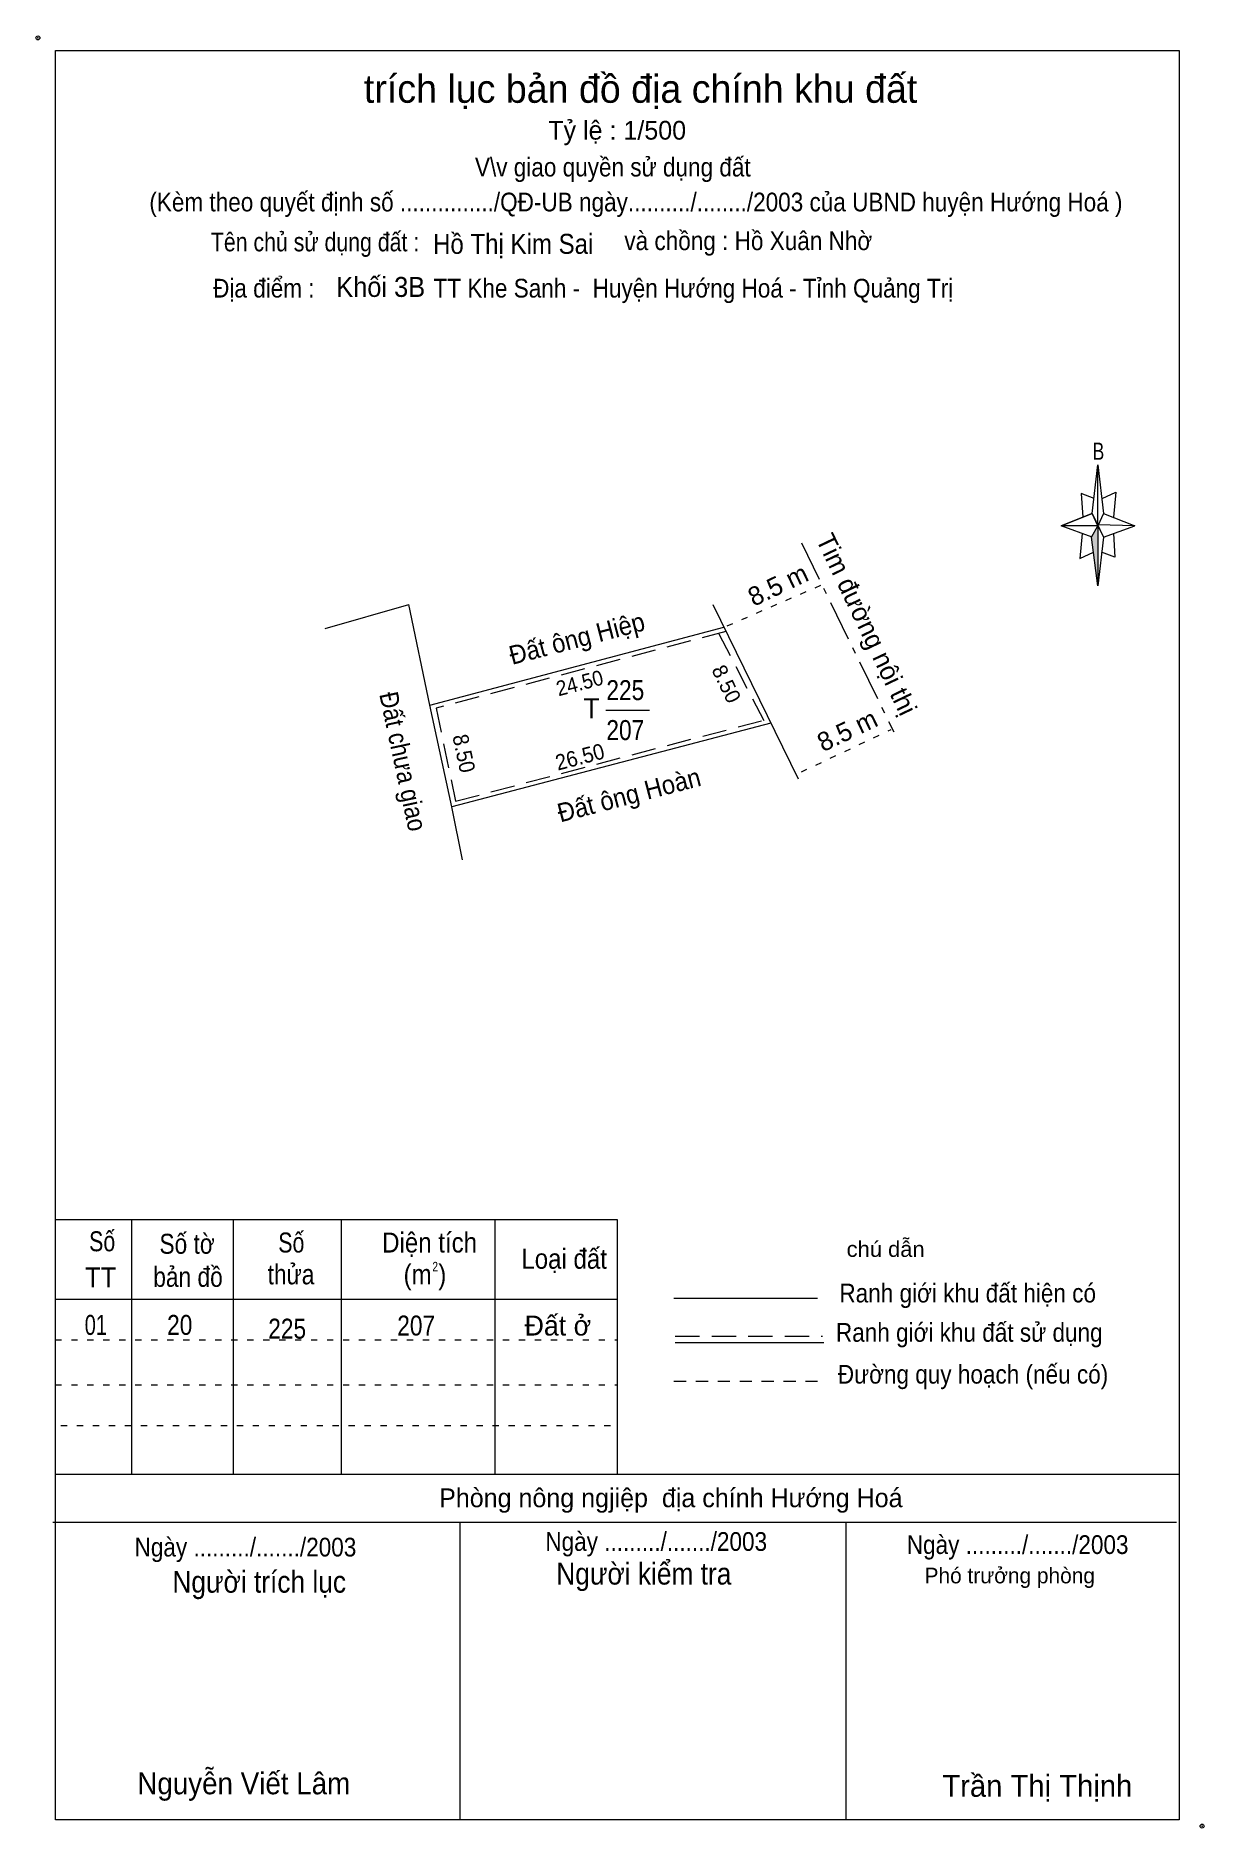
# Model space of a CAD drawing. Header units: centimetres. Extents: x 0.7 to 19.4, y 1 to 29.7.
import ezdxf
from ezdxf.enums import TextEntityAlignment as Align

# ---------------------------------------------------------------- set-up
doc = ezdxf.new("R2010")
doc.units = ezdxf.units.CM
doc.header["$LTSCALE"] = 0.13
doc.header["$PDMODE"] = 32
doc.header["$PDSIZE"] = 0.065
for name, pattern in [('DOT_DASHED', [7.7, 5, -1.2, 0.3, -1.2]), ('DOTTED', [1.5, 0.3, -1.2]), ('MEDIUM_DASHED', [4.5, 3, -1.5]), ('SHORT_DASHED', [2.7, 1.5, -1.2])]:
    doc.linetypes.add(name, pattern=pattern)
for name, color, linetype, lineweight in [('1', 7, 'DOTTED', 13), ('22', 7, 'Continuous', 13), ('33', 7, 'Continuous', 13), ('5', 7, 'Continuous', 13)]:
    doc.layers.add(name, color=color, linetype=linetype, lineweight=lineweight)
doc.layers.add('34', color=7, linetype='Continuous')
doc.layers.add('50', color=7, linetype='Continuous')

msp = doc.modelspace()

# ---------------------------------------------------------------- hatches: boundary and pattern name
at = {"layer": '5'}
msp.add_hatch(color=256, dxfattribs=at).paths.add_polyline_path([(17.7, 21.83), (17.7, 20.87), (17.6, 21.65)])

# ---------------------------------------------------------------- linework, layer by layer
at = {"layer": '1', "linetype": 'DOT_DASHED'}
msp.add_line((12.95, 21.56), (14.43, 18.53), dxfattribs=at)
at = {"layer": '1'}
for p, q in [((11.76, 20.23), (13.26, 20.88)), ((12.95, 17.89), (14.39, 18.57)), ((1, 8.79), (10, 8.79)), ((1, 8.07), (10, 8.07)), ((1.09, 7.42), (10, 7.42))]:
    msp.add_line(p, q, dxfattribs=at)
at = {"layer": '1', "linetype": 'Continuous'}
for p, q in [((11.53, 20.57), (12.9, 17.78)), ((7, 18.96), (11.71, 20.21))]:
    msp.add_line(p, q, dxfattribs=at)
at = {"layer": '1', "linetype": 'MEDIUM_DASHED'}
for p, q in [((11.74, 20.14), (7.1, 18.91)), ((11.63, 20.1), (12.36, 18.69))]:
    msp.add_line(p, q, dxfattribs=at)
at = {"layer": '1', "linetype": 'Continuous'}
msp.add_lwpolyline([(12.46, 18.67), (7.35, 17.33), (7, 18.96)], dxfattribs=at)
at = {"layer": '1', "linetype": 'MEDIUM_DASHED'}
msp.add_lwpolyline([(7.1, 18.91), (7.41, 17.42), (12.43, 18.74)], dxfattribs=at)
at = {"layer": '22'}
for p, q in [((5.32, 20.19), (6.66, 20.57)), ((7, 18.96), (6.66, 20.57)), ((7.52, 16.48), (7.35, 17.33))]:
    msp.add_line(p, q, dxfattribs=at)
at = {"layer": '33'}
msp.add_line((9.82, 18.88), (10.52, 18.88), dxfattribs=at)
at = {"layer": '5'}
for p, q in [((17.61, 22.03), (17.7, 22.81)), ((17.61, 21.65), (17.11, 21.83)), ((17.79, 22.03), (18.29, 21.83)), ((17.79, 21.65), (17.7, 20.87)), ((17.95, 21.71), (17.97, 21.33)), ((17.97, 21.33), (17.76, 21.41)), ((1, 10.72), (10, 10.72)), ((2.22, 10.72), (2.22, 6.64)), ((3.85, 10.72), (3.85, 6.64)), ((5.58, 10.72), (5.58, 6.64)), ((8.04, 10.72), (8.04, 6.64)), ((10, 10.72), (10, 6.64)), ((1, 9.44), (10, 9.44)), ((10.91, 9.46), (13.21, 9.46)), ((10.93, 8.75), (13.31, 8.75)), ((1, 6.64), (19, 6.64)), ((0.96, 5.87), (18.96, 5.87)), ((7.48, 5.87), (7.48, 1.1)), ((13.66, 5.87), (13.66, 1.1))]:
    msp.add_line(p, q, dxfattribs=at)
at = {"layer": '5', "linetype": 'MEDIUM_DASHED'}
msp.add_line((10.93, 8.85), (13.29, 8.85), dxfattribs=at)
at = {"layer": '5', "linetype": 'SHORT_DASHED'}
msp.add_line((10.91, 8.13), (13.29, 8.13), dxfattribs=at)
at = {"layer": '5'}
for points in [[(1, 29.45), (19, 29.45), (19, 1.1), (1, 1.1)], [(17.7, 22.81), (17.79, 22.03), (17.7, 21.83)], [(17.7, 21.83), (17.11, 21.83), (17.61, 22.03), (17.79, 21.65), (18.29, 21.83), (17.7, 21.85)], [(17.7, 21.83), (17.7, 20.87), (17.6, 21.65)]]:
    msp.add_lwpolyline(points, close=True, dxfattribs=at)
for points in [[(17.64, 22.27), (17.43, 22.35), (17.46, 21.97)], [(17.77, 22.27), (17.99, 22.37), (17.95, 21.97)], [(17.7, 21.83), (17.61, 22.03), (17.11, 21.83)], [(17.7, 21.83), (17.79, 21.65), (18.29, 21.83)], [(17.45, 21.71), (17.41, 21.31), (17.63, 21.41)]]:
    msp.add_lwpolyline(points, dxfattribs=at)
for p in [(0.72, 29.65), (19.37, 1)]:
    msp.add_point(p, dxfattribs=at)

# ---------------------------------------------------------------- texts
at = {"layer": '1'}
for s, rotation, p in [('Tim đường nội thị', 295.521, (13.8599, 20.1896)), ('8.5 m', 25.56, (12.6403, 20.7501)), ('8.5 m', 25.56, (13.7503, 18.4201))]:
    msp.add_text(s, height=0.3, rotation=rotation, dxfattribs=at).set_placement(p, align=Align.CENTER)
for s, rotation, width, p in [('Đất ông Hiệp', 14.63, 0.95, (9.3921, 19.8846)), ('Đất chưa giao', 282.119, 0.9, (6.4248, 18.0265)), ('Đất ông Hoàn', 14.63, 0.95, (10.2271, 17.3764))]:
    msp.add_text(s, height=0.3, rotation=rotation, dxfattribs=dict(at, width=width)).set_placement(p, align=Align.CENTER)
at = {"layer": '1', "width": 0.8}
msp.add_text('2', height=0.15, dxfattribs=at).set_placement((7.085, 9.89), align=Align.CENTER)
at = {"layer": '33', "width": 0.85}
for s, p in [('225', (10.13, 19.04)), ('207', (10.13, 18.4)), ('207', (6.78, 8.86))]:
    msp.add_text(s, height=0.32, dxfattribs=at).set_placement(p, align=Align.CENTER)
at = {"layer": '33'}
msp.add_text('T', height=0.32, dxfattribs=at).set_placement((9.72, 18.75), align=Align.RIGHT)
msp.add_text('Đất ở', height=0.32, dxfattribs=at).set_placement((9.05, 8.86), align=Align.CENTER)
at = {"layer": '34'}
for s, width, p in [('Hồ Thị Kim Sai', 0.9, (7.05, 26.19)), ('Khối 3B', 0.95, (5.5, 25.5)), ('01', 0.75, (1.47, 8.87)), ('20', 0.85, (2.79, 8.87)), ('225', 0.85, (4.41, 8.81))]:
    msp.add_text(s, height=0.32, dxfattribs=dict(at, width=width)).set_placement(p)
at = {"layer": '5'}
for s, height, p in [('trích lục bản đồ địa chính khu đất', 0.45, (10.375, 28.61)), ('Tỷ lệ : 1/500', 0.3, (10, 28.02)), ('Phòng nông ngjiệp  địa chính Hướng Hoá ', 0.3, (10.915, 6.11)), ('Phó trưởng phòng ', 0.25, (16.335, 4.89)), ('Trần Thị Thịnh', 0.35, (16.73, 1.47))]:
    msp.add_text(s, height=height, dxfattribs=at).set_placement(p, align=Align.CENTER)
for s, height, width, p in [('V\\v giao quyền sử dụng đất', 0.3, 0.9, (9.93, 27.43)), ('(Kèm theo quyết định số .............../QĐ-UB ngày........../......../2003 của UBND huyện Hướng Hoá )', 0.3, 0.9, (10.3, 26.87)), ('Tên chủ sử dụng đất :', 0.3, 0.85, (5.16, 26.23)), ('và chồng : Hồ Xuân Nhờ', 0.3, 0.9, (12.1, 26.25)), ('Địa điểm :                   TT Khe Sanh -  Huyện Hướng Hoá - Tỉnh Quảng Trị ', 0.3, 0.9, (9.505, 25.49)), ('B', 0.2756, 0.75, (17.71, 22.89)), ('Số', 0.32, 0.8, (1.75, 10.21)), ('Số tờ', 0.32, 0.85, (3.11, 10.17)), ('Số', 0.32, 0.8, (4.78, 10.19)), ('Diện tích', 0.32, 0.9, (6.995, 10.19)), ('chú dẫn', 0.25, 1.05, (14.3, 10.12)), ('Loại đất', 0.32, 0.9, (9.15, 9.93)), ('TT', 0.32, 0.95, (1.725, 9.63)), ('bản đồ', 0.32, 0.85, (3.125, 9.64)), ('thửa', 0.32, 0.85, (4.775, 9.68)), ('(m )', 0.32, 0.9, (6.92, 9.68)), ('Ranh giới khu đất hiện có ', 0.3, 0.9, (15.665, 9.39)), ('Ranh giới khu đất sử dụng', 0.3, 0.9, (15.64, 8.76)), ('Đường quy hoạch (nếu có)', 0.3, 0.9, (15.7, 8.09)), ('Ngày ........./......./2003', 0.3, 0.9, (4.045, 5.32)), ('Ngày ........./......./2003', 0.3, 0.9, (10.625, 5.41)), ('Ngày ........./......./2003', 0.3, 0.9, (16.415, 5.36)), ('Người kiểm tra ', 0.35, 0.9, (10.485, 4.87)), ('Người trích lục', 0.35, 0.9, (4.265, 4.74)), ('Nguyễn Viết Lâm ', 0.35, 0.95, (4.08, 1.51))]:
    msp.add_text(s, height=height, dxfattribs=dict(at, width=width)).set_placement(p, align=Align.CENTER)
at = {"layer": '50'}
msp.add_text('8.50', height=0.24, rotation=295.759, dxfattribs=at).set_placement((11.6413, 19.2472), align=Align.CENTER)
at = {"layer": '50', "width": 0.95}
for s, height, rotation, p in [('24.50', 0.24, 14.847, (9.4293, 19.1979)), ('8.50', 0.25, 281.917, (7.4231, 18.1608)), ('26.50', 0.25, 14.642, (9.4334, 18.0102))]:
    msp.add_text(s, height=height, rotation=rotation, dxfattribs=at).set_placement(p, align=Align.CENTER)

doc.saveas('drawing.dxf')
